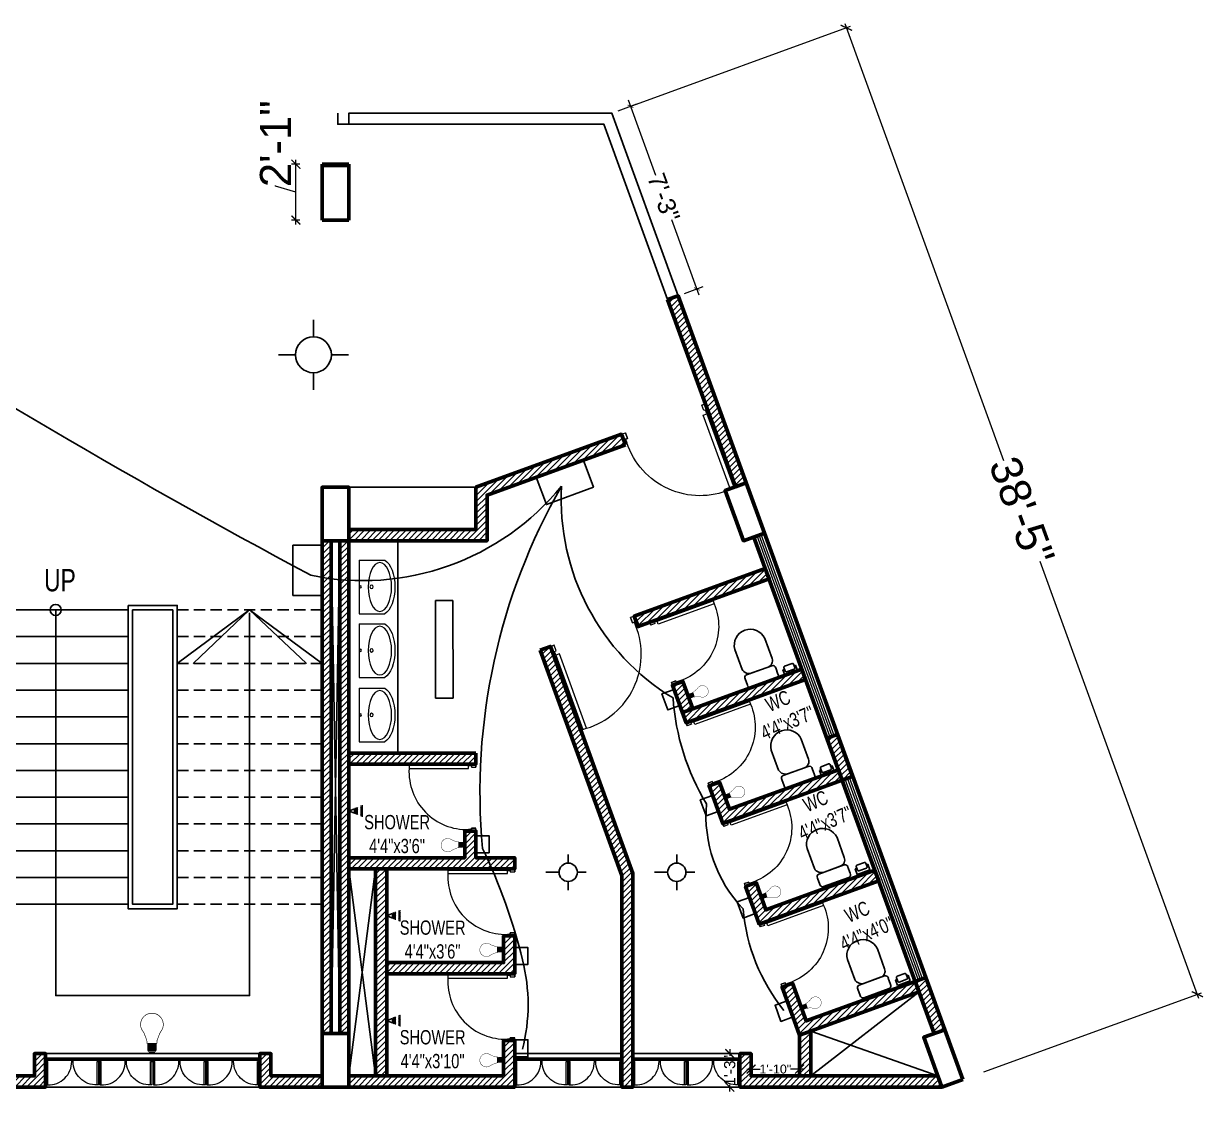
# Model space of a CAD drawing. Header units: inches. Extents: x -20263 to 10253, y -4567 to 3195.
# Drawn here: x 2594 to 3123, y -1518 to -1027 of the extents above; entities that cross this region are included whole.
import ezdxf

# ---------------------------------------------------------------- set-up
doc = ezdxf.new("R2010")
doc.units = ezdxf.units.IN
doc.header["$MEASUREMENT"] = 0
doc.linetypes.add('DASHED2', pattern=[0.375, 0.25, -0.125])
for name, color, linetype, lineweight in [('A-TEXT', 7, 'Continuous', 5), ('ar-DOOR-WOOD', 44, 'Continuous', 0), ('column', 1, 'Continuous', 50), ('Dimension', 18, 'Continuous', 9), ('illustr-TOILET FIXTURE', 171, 'Continuous', 0), ('Main Wall', 250, 'Continuous', 13), ('window', 160, 'Continuous', 9)]:
    doc.layers.add(name, color=color, linetype=linetype, lineweight=lineweight)
for name, color, linetype in [('BOX', 7, 'Continuous'), ('conduit', 160, 'Continuous'), ('Electrical Installation', 50, 'Continuous'), ('plug ins', 7, 'Continuous')]:
    doc.layers.add(name, color=color, linetype=linetype)
doc.layers.add('hatch brick', color=32, linetype='Continuous', lineweight=0, transparency=0.4)
doc.styles.add('SIMPLE', font='romantic.ttf')
doc.styles.get("Standard").update_dxf_attribs({"font": 'arial.ttf'})
doc.dimstyles.new('Architectural', dxfattribs={"dimtxt": 14, "dimasz": 4, "dimexe": 2, "dimexo": 10, "dimgap": 0.09, "dimtad": 0, "dimdec": 0, "dimzin": 0, "dimdsep": 46, "dimlunit": 4, "dimtxsty": 'Standard', "dimblk": 'ARCHTICK', "dimcen": 0.09, "dimdle": 2, "dimclrd": 256, "dimclre": 256, "dimclrt": 256, "dimadec": 0, "dimazin": 0, "dimtfac": 1, "dimtdec": 0, "dimtofl": 0, "dimtmove": 1, "dimatfit": 2, "dimfxl": 12, "dimtolj": 1, "dimtzin": 0, "dimlwd": -1, "dimlwe": -1, "dimarcsym": 0})
doc.dimstyles.new('Architectural small', dxfattribs={"dimtxt": 8, "dimasz": 2, "dimexe": 3, "dimexo": 3, "dimgap": 0.09, "dimtad": 0, "dimdec": 0, "dimzin": 0, "dimdsep": 46, "dimlunit": 4, "dimtxsty": 'Standard', "dimblk": 'ARCHTICK', "dimcen": 0.09, "dimdle": 3, "dimclrd": 6, "dimclre": 6, "dimclrt": 5, "dimadec": 0, "dimazin": 0, "dimtfac": 1, "dimtdec": 0, "dimtofl": 0, "dimtmove": 1, "dimatfit": 2, "dimfxl": 12, "dimtolj": 1, "dimtzin": 0, "dimlwd": 18, "dimlwe": 18, "dimarcsym": 0})

# ---------------------------------------------------------------- blocks, each defined once
blk = doc.blocks.new('_ArchTick')
at = {"color": 0, "linetype": 'ByBlock', "const_width": 0.15}
blk.add_lwpolyline([(-0.5, -0.5), (0.5, 0.5)], dxfattribs=at)
blk = doc.blocks.new('*D208')
at = {"layer": 'Defpoints', "color": 0, "transparency": 16777216}
for p in [(2857.49, -1067.55), (3120.15, -1462.72), (3014.92, -1500.95)]:
    blk.add_point(p, dxfattribs=at)
at = {"layer": 'Dimension', "transparency": 16777216}
for p, q in [((2866.89, -1064.14), (2964.6, -1028.65)), ((2962.04, -1027.45), (3033.2, -1223.34)), ((3120.83, -1464.6), (3049.68, -1268.71)), ((3024.32, -1497.53), (3122.03, -1462.04))]:
    blk.add_line(p, q, dxfattribs=at)
at = {"layer": 'Dimension', "transparency": 16777216, "xscale": 4, "yscale": 4, "zscale": 4}
for p, rotation in [((2962.72, -1029.33), 109.9628844869782), ((3120.15, -1462.72), 289.9628844869782)]:
    blk.add_blockref('_ArchTick', p, dxfattribs=dict(at, rotation=rotation))
at = {"layer": 'Dimension', "transparency": 16777216, "insert": (3041.44, -1246.03), "char_height": 14, "attachment_point": 5, "rotation": 289.9629}
blk.add_mtext('\\A1;38\'-5"', dxfattribs=at)
blk = doc.blocks.new('*D210')
at = {"layer": 'Defpoints', "color": 0, "transparency": 16777216}
for p in [(2857.49, -1067.55), (2895.65, -1146.44), (2887.25, -1149.49)]:
    blk.add_point(p, dxfattribs=at)
at = {"layer": 'Dimension', "color": 6, "lineweight": 18, "transparency": 16777216}
for p, q in [((2860.31, -1066.53), (2868.71, -1063.48)), ((2864.87, -1061.68), (2877.12, -1095.42)), ((2896.68, -1149.26), (2884.42, -1115.52)), ((2890.07, -1148.47), (2898.47, -1145.42))]:
    blk.add_line(p, q, dxfattribs=at)
at = {"layer": 'Dimension', "color": 6, "lineweight": 18, "transparency": 16777216, "xscale": 2, "yscale": 2, "zscale": 2}
for p, rotation in [((2865.89, -1064.5), 109.9610434408243), ((2895.65, -1146.44), 289.9610434408243)]:
    blk.add_blockref('_ArchTick', p, dxfattribs=dict(at, rotation=rotation))
at = {"layer": 'Dimension', "color": 5, "transparency": 16777216, "insert": (2880.77, -1105.47), "char_height": 8, "attachment_point": 5, "rotation": 289.961}
blk.add_mtext('\\A1;7\'-3"', dxfattribs=at)
blk = doc.blocks.new('DOOR_45')
at = {"layer": 'ar-DOOR-WOOD'}
for p, q in [((-11008.75, 15426.44), (-11008.75, 15424.44)), ((-10968.75, 15426.44), (-11008.75, 15426.44)), ((-11008.75, 15424.44), (-10968.75, 15424.44)), ((-10968.75, 15427.44), (-10963.75, 15427.44)), ((-10968.75, 15427.44), (-10968.75, 15426.44)), ((-10968.75, 15424.44), (-10968.75, 15426.44)), ((-10968.75, 15426.44), (-10966.75, 15426.44)), ((-10966.75, 15426.44), (-10966.75, 15425.44)), ((-10966.75, 15425.44), (-10963.75, 15425.44)), ((-10963.75, 15427.44), (-10963.75, 15425.44)), ((-10968.75, 15382.44), (-10968.75, 15383.44)), ((-10968.75, 15383.44), (-10966.75, 15383.44)), ((-10968.75, 15382.44), (-10963.75, 15382.44)), ((-10966.75, 15384.44), (-10963.75, 15384.44)), ((-10966.75, 15383.44), (-10966.75, 15384.44)), ((-10963.75, 15382.44), (-10963.75, 15384.44))]:
    blk.add_line(p, q, dxfattribs=at)
for points in [[(-10968.75, 15426.44), (-11008.75, 15426.44), (-11008.75, 15424.44), (-10968.75, 15424.44)], [(-10963.75, 15427.44), (-10968.75, 15427.44), (-10968.75, 15426.44), (-10966.75, 15426.44), (-10966.75, 15425.44), (-10963.75, 15425.44)], [(-10968.75, 15383.44), (-10968.75, 15382.44), (-10963.75, 15382.44), (-10963.75, 15384.44), (-10966.75, 15384.44), (-10966.75, 15383.44)]]:
    blk.add_lwpolyline(points, close=True, dxfattribs=at)
blk.add_arc((-10969.89, 15422.35), 38.92, 176.90834, 271.67702, dxfattribs=at)
blk = doc.blocks.new('T-FIX-027')
at = {"layer": 'illustr-TOILET FIXTURE'}
for p, q in [((-11843.84, 14568.89), (-11843.84, 14557.43)), ((-11843.84, 14568.89), (-11843.84, 14557.43)), ((-11843.84, 14568.89), (-11819.84, 14568.89)), ((-11843.84, 14568.89), (-11819.84, 14568.89)), ((-11819.84, 14568.89), (-11819.84, 14557.43)), ((-11819.84, 14568.89), (-11819.84, 14557.43))]:
    blk.add_line(p, q, dxfattribs=at)
for centre, radius in [((-11831.91, 14568.32), 0.508), ((-11831.91, 14568.32), 0.508), ((-11831.91, 14563.34), 0.762), ((-11831.91, 14563.34), 0.762)]:
    blk.add_circle(centre, radius, dxfattribs=at)
blk.add_ellipse((-11831.84, 14559.64), major_axis=(-10.93, 0), ratio=0.480383, dxfattribs=at)
blk.add_ellipse((-11831.84, 14559.64), major_axis=(-10.93, 0), ratio=0.480383, dxfattribs=at)
blk.add_ellipse((-11831.84, 14558.89), major_axis=(-12.37, 0), ratio=0.48498, start_param=6.528919, end_param=9.179045, dxfattribs=at)
blk.add_ellipse((-11831.84, 14558.89), major_axis=(-12.37, 0), ratio=0.48498, start_param=6.528919, end_param=9.179045, dxfattribs=at)
blk = doc.blocks.new('stair final')
for points in [[(82, 124), (82, -90), (-70, -90), (-70, 124)], [(-37.5, 124), (-37.5, -49), (49.5, -49), (49.5, 122.75)], [(17, 100), (49.5, 124), (82, 100)], [(24.2, 100), (49.5, 124)], [(49.5, 124), (75, 100)], [(82, -8), (82, -90)]]:
    blk.add_lwpolyline(points)
blk.add_lwpolyline([(-5, 126), (17, 126), (17, -10), (-5, -10)], close=True)
blk.add_circle((-37.5, 124), 2.49)
at = {"layer": 'BOX', "ltscale": 2000}
for p, q in [((-5, 124), (-70, 124)), ((-5, 112), (-70, 112)), ((-5, 100), (-70, 100)), ((-5, 88), (-70, 88)), ((-5, 76), (-70, 76)), ((-5, 64), (-70, 64)), ((-5, 52), (-70, 52)), ((-5, 40), (-70, 40)), ((-5, 28), (-70, 28)), ((-5, 16), (-70, 16)), ((-5, 4), (-70, 4)), ((-5, -8), (-70, -8)), ((0, -8), (-3, -8)), ((15, -8), (12, -8))]:
    blk.add_line(p, q, dxfattribs=at)
at = {"layer": 'BOX', "linetype": 'DASHED2', "ltscale": 20}
for p, q in [((82, 124), (17, 124)), ((82, 112), (17, 112)), ((82, 100), (17, 100)), ((82, 88), (17, 88)), ((82, 76), (17, 76)), ((82, 64), (17, 64)), ((82, 52), (17, 52)), ((82, 40), (17, 40)), ((82, 28), (17, 28)), ((82, 16), (17, 16)), ((82, 4), (17, 4)), ((82, -8), (17, -8))]:
    blk.add_line(p, q, dxfattribs=at)
at = {"layer": 'BOX', "ltscale": 2000}
for points in [[(17, 124), (17, -10), (-5, -10), (-5, 124)], [(-3, 124), (15, 124)]]:
    blk.add_lwpolyline(points, dxfattribs=at)
blk.add_lwpolyline([(15, 124), (15, -8), (-3, -8), (-3, 124)], close=True, dxfattribs=at)
blk = doc.blocks.new('wc')
at = {"linetype": 'Continuous'}
for p, q in [((17796.16, 10413.89), (17808.33, 10413.89)), ((17795.02, 10409.39), (17795.02, 10412.39)), ((17809.55, 10412.39), (17809.55, 10409.39)), ((17795.14, 10404.89), (17795.14, 10395.33)), ((17808.24, 10407.89), (17796.16, 10407.89)), ((17806.43, 10407.89), (17798.79, 10407.89)), ((17809.43, 10395.33), (17809.43, 10404.89)), ((17802.29, 10388.83), (17802.29, 10388.83))]:
    blk.add_line(p, q, dxfattribs=at)
for centre, radius, start, end in [((17796.22, 10412.67), 1.22, 92.839, 193.0763), ((17808.28, 10412.6), 1.29, 350.3937, 88.0376), ((17796.22, 10409.11), 1.22, 166.9235, 267.161), ((17808.21, 10409.24), 1.35, 271.2066, 6.2687), ((17798.7, 10404.28), 3.61, 88.6213, 170.3077), ((17806.43, 10404.89), 3, 0, 90), ((17802.2, 10395.91), 7.08, 184.6705, 270.7333), ((17802.38, 10395.91), 7.08, 269.2667, 355.3295)]:
    blk.add_arc(centre, radius, start, end, dxfattribs=at)
blk = doc.blocks.new('nap')
at = {"linetype": 'Continuous'}
for p, q in [((17810.88, 10410.98), (17810.88, 10413.6)), ((17810.88, 10413.6), (17817, 10413.6)), ((17817, 10413.6), (17817, 10410.98)), ((17811.65, 10410.98), (17810.88, 10410.98)), ((17811.65, 10410.19), (17811.65, 10411.93)), ((17812.15, 10412.43), (17815.76, 10412.43)), ((17815.76, 10409.69), (17812.15, 10409.69)), ((17816.26, 10411.93), (17816.26, 10410.19)), ((17817, 10410.98), (17816.26, 10410.98))]:
    blk.add_line(p, q, dxfattribs=at)
for centre, start, end in [((17812.15, 10411.93), 90, 180), ((17812.15, 10410.19), 180, 270), ((17815.76, 10411.93), 0, 90), ((17815.76, 10410.19), 270, 0)]:
    blk.add_arc(centre, 0.5, start, end, dxfattribs=at)
blk = doc.blocks.new('toilet stair block final')
h = blk.add_hatch()
h.set_pattern_fill('ANSI31', color=256, scale=15)
h.set_pattern_definition([(45, (1.7069, -4.6996), (-1.325825, 1.325825), [])])
h.paths.add_polyline_path([(145.14, -46.57), (150.14, -44.75), (150.14, -64.82), (145.14, -64.82)])
at = {"layer": 'hatch brick'}
h = blk.add_hatch(dxfattribs=at)
h.set_pattern_fill('ANSI31', color=256, scale=15)
h.paths.add_polyline_path([(85.96, 283.35), (116.45, 199.41), (121.15, 201.12), (90.63, 285.05)])
h = blk.add_hatch(dxfattribs=at)
h.set_pattern_fill('ANSI31', color=256, scale=15)
edge = h.paths.add_edge_path()
edge.add_line((67.04, 218.27), (65.33, 222.97))
edge.add_line((65.33, 222.97), (0, 199.18))
edge.add_line((0, 199.18), (0, 180.18))
edge.add_line((0, 180.18), (-57, 180.18))
edge.add_line((-57, 180.18), (-57, 175.18))
edge.add_line((-57, 175.18), (5, 175.18))
edge.add_line((5, 175.18), (5, 195.68))
edge.add_line((5, 195.68), (67.04, 218.27))
h = blk.add_hatch(dxfattribs=at)
h.set_pattern_fill('ANSI31', color=256, scale=15)
h.paths.add_polyline_path([(-233, 175.18), (-233, -45.82), (-229, -45.82), (-229, 175.18)])
h = blk.add_hatch(dxfattribs=at)
h.set_pattern_fill('ANSI31', color=256, scale=15)
h.set_pattern_definition([(45, (7, 0), (-1.325825, 1.325825), [])])
h.paths.add_polyline_path([(-225, 175.18), (-225, -45.82), (-221, -45.82), (-221, 175.18)])
h = blk.add_hatch(dxfattribs=at)
h.set_pattern_fill('ANSI31', color=256, scale=15)
h.set_pattern_definition([(45, (164, 0), (-1.325825, 1.325825), [])])
h.paths.add_polyline_path([(-69, 175.18), (-69, -45.82), (-65, -45.82), (-65, 175.18)])
h = blk.add_hatch(dxfattribs=at)
h.set_pattern_fill('ANSI31', color=256, scale=15)
h.paths.add_polyline_path([(-61, 175.18), (-61, -45.82), (-57, -45.82), (-57, 175.18)])
h = blk.add_hatch(dxfattribs=at)
h.set_pattern_fill('ANSI31', color=256, scale=15)
h.set_pattern_definition([(45, (-1.4041, 77.1201), (-1.325825, 1.325825), [])])
h.paths.add_polyline_path([(131.46, 158.06), (72.72, 136.72), (71.01, 141.42), (129.75, 162.76)])
h = blk.add_hatch(dxfattribs=at)
h.set_pattern_fill('ANSI31', color=256, scale=15)
edge = h.paths.add_edge_path()
edge.add_line((28.72, 126.06), (33.42, 127.77))
edge.add_line((33.42, 127.77), (70.4, 25.94))
edge.add_line((70.4, 25.94), (70.4, -69.82))
edge.add_line((70.4, -69.82), (65.4, -69.82))
edge.add_line((65.4, -69.82), (65.4, 25.06))
edge.add_line((65.4, 25.06), (28.72, 126.06))
h = blk.add_hatch(dxfattribs=at)
h.set_pattern_fill('ANSI31', color=256, scale=15)
h.set_pattern_definition([(45, (-1.0627, 76.1802), (-1.325825, 1.325825), [])])
edge = h.paths.add_edge_path()
edge.add_line((94.28, 93.48), (88.13, 110.4))
edge.add_line((88.13, 110.4), (92.83, 112.11))
edge.add_line((92.83, 112.11), (97.27, 99.88))
edge.add_line((97.27, 99.88), (146.14, 117.64))
edge.add_line((146.14, 117.64), (147.85, 112.94))
edge.add_line((147.85, 112.94), (94.28, 93.48))
h = blk.add_hatch(dxfattribs=at)
h.set_pattern_fill('ANSI31', color=256, scale=15)
h.set_pattern_definition([(45, (-56625.152, -18759.7349), (-1.325825215, 1.325825215), [])])
edge = h.paths.add_edge_path()
edge.add_line((157.41, 86.62), (162.11, 88.33))
edge.add_line((162.11, 88.33), (168.94, 69.53))
edge.add_line((168.94, 69.53), (164.23, 67.82))
edge.add_line((164.23, 67.82), (157.4, 86.62))
h = blk.add_hatch(dxfattribs=at)
h.set_pattern_fill('ANSI31', color=256, scale=15)
h.paths.add_polyline_path([(0, 80), (0, 75), (-57, 75), (-57, 80)])
h = blk.add_hatch(dxfattribs=at)
h.set_pattern_fill('ANSI31', color=256, scale=15)
h.set_pattern_definition([(45, (15.3236, 31.0638), (-1.325825, 1.325825), [])])
edge = h.paths.add_edge_path()
edge.add_line((110.66, 48.37), (104.52, 65.29))
edge.add_line((104.52, 65.29), (109.22, 66.99))
edge.add_line((109.22, 66.99), (113.66, 54.77))
edge.add_line((113.66, 54.77), (162.52, 72.52))
edge.add_line((162.52, 72.52), (164.23, 67.82))
edge.add_line((164.23, 67.82), (110.66, 48.37))
h = blk.add_hatch(dxfattribs=at)
h.set_pattern_fill('ANSI31', color=256, scale=15)
h.paths.add_polyline_path([(0, 28), (-57, 28), (-57, 33), (-5, 33), (-5, 45), (0, 45), (0, 33), (17.4, 33), (17.4, 28)])
h = blk.add_hatch(dxfattribs=at)
h.set_pattern_fill('ANSI31', color=256, scale=15)
h.paths.add_polyline_path([(-45, -64.82), (-40, -64.82), (-40, 28), (-45, 28)])
h = blk.add_hatch(dxfattribs=at)
h.set_pattern_fill('ANSI31', color=256, scale=15)
h.set_pattern_definition([(45, (15.3236, 31.0638), (-1.325825, 1.325825), [])])
h.paths.add_polyline_path([(125.34, 7.95), (120.9, 20.17), (125.6, 21.88), (130.04, 9.66), (178.91, 27.41), (180.62, 22.71), (127.05, 3.25)])
h = blk.add_hatch(dxfattribs=at)
h.set_pattern_fill('ANSI31', color=256, scale=15)
h.set_pattern_definition([(45, (17.4023, 0), (-1.325825, 1.325825), [])])
h.paths.add_polyline_path([(-40, -14), (12.4, -14), (12.4, -2), (17.4, -2), (17.4, -19), (-40, -19)])
h = blk.add_hatch(dxfattribs=at)
h.set_pattern_fill('ANSI31', color=256, scale=15)
h.paths.add_polyline_path([(201.71, -20.7), (197.01, -22.41), (205.51, -45.81), (210.21, -44.1)])
h = blk.add_hatch(dxfattribs=at)
h.set_pattern_fill('ANSI31', color=256, scale=15)
h.set_pattern_definition([(45, (33.4168, -18.7522), (-1.325825, 1.325825), [])])
h.paths.add_polyline_path([(143.44, -41.87), (137.29, -24.95), (141.99, -23.24), (148.14, -40.16), (197.01, -22.41), (198.72, -27.11), (145.14, -46.57)])
h = blk.add_hatch(dxfattribs=at)
h.set_pattern_fill('ANSI31', color=256, scale=15)
h.paths.add_polyline_path([(12.4, -64.82), (0, -64.82), (-57, -64.82), (-57, -69.82), (17.4, -69.82), (17.4, -49), (12.4, -49)])
h = blk.add_hatch(dxfattribs=at)
h.set_pattern_fill('ANSI31', color=256, scale=15)
h.paths.add_polyline_path([(-193, -64.82), (-193, -54.82), (-198, -54.82), (-198, -64.82), (-221, -64.82), (-221, -69.82), (-193, -69.82)])
h = blk.add_hatch(dxfattribs=at)
h.set_pattern_fill('ANSI31', color=256, scale=15)
h.paths.add_polyline_path([(-97, -64.82), (-97, -69.82), (-69, -69.82), (-69, -64.82), (-92, -64.82), (-92, -54.82), (-97, -54.82)])
h = blk.add_hatch(dxfattribs=at)
h.set_pattern_fill('ANSI31', color=256, scale=15)
h.paths.add_polyline_path([(118.4, -54.82), (123.4, -54.82), (123.4, -64.82), (207.11, -64.82), (208.92, -69.82), (118.4, -69.82)])
for points in [[(-62, 367), (-62, 362), (57.4, 362), (85.96, 283.35)], [(90.63, 285.05), (60.9, 367), (-57, 367)], [(-229, 175.18), (-225, -45.82)], [(-229, -45.82), (-225, 175.18)], [(-65, -45.82), (-61, 175.18)], [(-65, 175.18), (-61, -45.82)], [(-57, 28), (-45, -64.82)], [(-57, -64.82), (-45, 28)], [(150.14, -64.82), (198.72, -27.11)], [(150.14, -44.75), (207.11, -64.82)]]:
    blk.add_lwpolyline(points)
at = {"color": 0, "lineweight": 50}
for points in [[(85.96, 283.35), (116.45, 199.41), (121.15, 201.12), (90.63, 285.05), (85.96, 283.35)], [(67.04, 218.27), (65.33, 222.97), (0, 199.18), (0, 180.18), (-57, 180.18), (-57, 175.18), (5, 175.18), (5, 195.68), (67.04, 218.27)], [(124.63, 176.85), (197.01, -22.41), (201.71, -20.7), (129.33, 178.56)], [(28.72, 126.06), (33.42, 127.77), (70.4, 25.94), (70.4, -69.82), (65.4, -69.82), (65.4, 25.06), (28.72, 126.06)], [(94.28, 93.48), (88.13, 110.4), (92.83, 112.11), (97.27, 99.88), (146.14, 117.64), (147.85, 112.94), (94.28, 93.48), (94.28, 93.48)], [(157.41, 86.62), (162.11, 88.33), (168.94, 69.53), (164.23, 67.82), (157.4, 86.62)], [(0, 80), (0, 75), (-57, 75), (-57, 80), (0, 80)], [(110.66, 48.37), (104.52, 65.29), (109.22, 66.99), (113.66, 54.77), (162.52, 72.52), (164.23, 67.82), (110.66, 48.37), (110.66, 48.37)], [(0, 28), (-57, 28), (-57, 33), (-5, 33), (-5, 45), (0, 45), (0, 33), (17.4, 33), (17.4, 28), (0, 28)], [(125.34, 7.95), (120.9, 20.17), (125.6, 21.88), (130.04, 9.66), (178.91, 27.41), (180.62, 22.71), (127.05, 3.25), (125.34, 7.95)], [(143.44, -41.87), (137.29, -24.95), (141.99, -23.24), (148.14, -40.16), (197.01, -22.41), (198.72, -27.11), (145.14, -46.57), (143.44, -41.87)], [(12.4, -64.82), (0, -64.82), (0, -64.82), (-57, -64.82), (-57, -69.82), (17.4, -69.82), (17.4, -69.82), (17.4, -49), (12.4, -49), (12.4, -64.82)]]:
    blk.add_lwpolyline(points, dxfattribs=at)
at = {"color": 1, "lineweight": 50}
for points in [[(129.33, 178.56), (121.14, 201.12), (111.74, 197.7), (119.93, 175.15)], [(218.32, -66.4), (210.21, -44.07), (200.81, -47.49), (208.92, -69.82)]]:
    blk.add_lwpolyline(points, close=True, dxfattribs=at)
blk.add_lwpolyline([(-57, 175.18), (-69, 175.18), (-69, 199.18), (-57, 199.18), (-57, 175.18)], dxfattribs=at)
at = {"color": 0, "lineweight": 50}
for points in [[(-61, 175.18), (-61, -45.82), (-57, -45.82), (-57, 175.18)], [(131.46, 158.06), (72.72, 136.72), (71.01, 141.42), (129.75, 162.76)], [(147.85, 112.94), (94.28, 93.48), (92.57, 98.18), (146.14, 117.64)], [(-45, -64.82), (-40, -64.82), (-40, 28), (-45, 28)], [(-40, -14), (12.4, -14), (12.4, -2), (17.4, -2), (17.4, -19), (-40, -19)], [(201.71, -20.7), (197.01, -22.41), (205.51, -45.81), (210.21, -44.1)], [(145.14, -46.57), (150.14, -44.75), (150.14, -64.82), (145.14, -64.82)], [(-193, -64.82), (-193, -54.82), (-198, -54.82), (-198, -64.82), (-221, -64.82), (-221, -69.82), (-193, -69.82)], [(-97, -64.82), (-97, -69.82), (-69, -69.82), (-69, -64.82), (-92, -64.82), (-92, -54.82), (-97, -54.82)], [(118.4, -54.82), (118.4, -54.82), (123.4, -54.82), (123.4, -64.82), (207.11, -64.82), (208.92, -69.82), (118.4, -69.82)]]:
    blk.add_lwpolyline(points, close=True, dxfattribs=at)
blk.add_lwpolyline([(-193, -69.82), (-97, -69.82), (-97, -54.82), (-193, -54.82)], close=True)
at = {"layer": 'BOX', "ltscale": 2000}
for p, q in [((0, 199.18), (-57, 199.18)), ((-57, 175.18), (-57, 80.18)), ((-35, 175.18), (-35, 80.18))]:
    blk.add_line(p, q, dxfattribs=at)
for points in [[(65.4, -69.82), (17.4, -69.82), (17.4, -54.82), (65.4, -54.82)], [(118.4, -69.82), (70.4, -69.82), (70.4, -54.82), (118.4, -54.82)]]:
    blk.add_lwpolyline(points, close=True, dxfattribs=at)
at = {"layer": 'Main Wall', "color": 1, "lineweight": 50}
for points in [[(-233, 175.18), (-221, 175.18), (-221, 199.18), (-233, 199.18), (-233, 175.18)], [(-233, -69.82), (-221, -69.82), (-221, -45.82), (-233, -45.82), (-233, -69.82)], [(-69, -69.82), (-57, -69.82), (-57, -45.82), (-69, -45.82), (-69, -69.82)]]:
    blk.add_lwpolyline(points, dxfattribs=at)
at = {"layer": 'Main Wall', "color": 0, "lineweight": 50}
for points in [[(-233, 175.18), (-233, -45.82), (-229, -45.82), (-229, 175.18)], [(-225, 175.18), (-225, -45.82), (-221, -45.82), (-221, 175.18)], [(-69, 175.18), (-69, -45.82), (-65, -45.82), (-65, 175.18)]]:
    blk.add_lwpolyline(points, close=True, dxfattribs=at)
at = {"layer": 'window', "ltscale": 2000}
for points in [[(158.82, 87.14), (126.05, 177.37)], [(159.76, 87.48), (126.98, 177.71)], [(160.7, 87.82), (127.92, 178.05)], [(200.3, -21.21), (167.53, 69.02)], [(198.42, -21.9), (165.65, 68.34)], [(199.36, -21.55), (166.59, 68.68)]]:
    blk.add_lwpolyline(points, dxfattribs=at)
at = {"extrusion": (0, 0, -1)}
for p, xscale, yscale, zscale, rotation in [((16117.31, 4701.45), 0.8888892124533201, 0.8888892124533201, -0.8888892124533201, 69.99006771556789), ((3281.08, -12023.71), 0.6666666666666669, 0.6666666666666669, -0.6666666666666669, 340.0389565718659), ((3264.7, -12068.82), 0.6666666666666669, 0.6666666666666669, -0.6666666666666669, 340.0389565718659), ((3248.31, -12113.94), 0.6666666666666669, 0.6666666666666669, -0.6666666666666669, 340.0389565718659), ((3231.93, -12159.05), 0.6666666666666669, 0.6666666666666669, -0.6666666666666669, 340.0389565718659)]:
    blk.add_blockref('DOOR_45', p, dxfattribs=dict(at, xscale=xscale, yscale=yscale, zscale=zscale, rotation=rotation))
blk.add_blockref('stair final', (-151, 20.18))
at = {"extrusion": (0, 0, -1), "zscale": -1, "rotation": 160.0389565718658}
for name, p in [('wc', (20158.79, 3822.37)), ('nap', (20157.38, 3822.57)), ('wc', (20142.41, 3777.25)), ('nap', (20141, 3777.46)), ('wc', (20126.36, 3733.08)), ('nap', (20124.95, 3733.28)), ('wc', (20108.27, 3683.26)), ('nap', (20106.86, 3683.46))]:
    blk.add_blockref(name, p, dxfattribs=at)
at = {"xscale": 0.666666606798147, "yscale": 0.666666606798147, "zscale": 0.666666606798147}
for p in [(7309.17, -10209.96), (7326.57, -10256.96), (7326.57, -10303.96)]:
    blk.add_blockref('DOOR_45', p, dxfattribs=at)
at = {"layer": 'illustr-TOILET FIXTURE', "extrusion": (0, 0, -1), "zscale": -1, "rotation": 270}
for p in [(-14516.54, -11677.4), (-14516.54, -11705.92), (-14516.54, -11734.81)]:
    blk.add_blockref('T-FIX-027', p, dxfattribs=at)
at = {"layer": 'Main Wall', "xscale": 0.888888888888914, "yscale": 0.888888888888914, "zscale": 0.888888888888914, "rotation": 109.9621850072985}
blk.add_blockref('DOOR_45', (9595.65, 13969.5), dxfattribs=at)
blk = doc.blocks.new('DOOR_40')
at = {"layer": 'ar-DOOR-WOOD'}
for p, q in [((-11029.1, 15421.4), (-11064.1, 15421.4)), ((-11064.1, 15421.4), (-11064.1, 15419.4)), ((-11064.1, 15419.4), (-11029.1, 15419.4)), ((-11029.1, 15422.4), (-11024.1, 15422.4)), ((-11029.1, 15422.4), (-11029.1, 15421.4)), ((-11029.1, 15419.4), (-11029.1, 15421.4)), ((-11029.1, 15421.4), (-11027.1, 15421.4)), ((-11027.1, 15421.4), (-11027.1, 15420.4)), ((-11027.1, 15420.4), (-11024.1, 15420.4)), ((-11024.1, 15422.4), (-11024.1, 15420.4)), ((-11029.1, 15383.4), (-11027.1, 15383.4)), ((-11029.1, 15382.4), (-11029.1, 15383.4)), ((-11029.1, 15382.4), (-11024.1, 15382.4)), ((-11027.1, 15383.4), (-11027.1, 15384.4)), ((-11027.1, 15384.4), (-11024.1, 15384.4)), ((-11024.1, 15382.4), (-11024.1, 15384.4))]:
    blk.add_line(p, q, dxfattribs=at)
blk.add_arc((-11029.4, 15418.2), 34.8, 178.03, 270.3561, dxfattribs=at)
blk = doc.blocks.new('ftt')
at = {"layer": 'plug ins', "linetype": 'Continuous'}
for p, q in [((76688.16, 107266.81), (76688.07, 107267.06)), ((76688.16, 107266.81), (76688.07, 107267.06)), ((76688.3, 107266.45), (76688.2, 107266.7)), ((76688.3, 107266.45), (76688.2, 107266.7)), ((76688.44, 107266.09), (76688.34, 107266.34)), ((76688.44, 107266.09), (76688.34, 107266.34)), ((76688.77, 107266.81), (76688.7, 107267.06)), ((76688.87, 107266.45), (76688.8, 107266.7)), ((76688.97, 107266.09), (76688.9, 107266.34)), ((76689.34, 107266.81), (76689.3, 107267.06)), ((76689.41, 107266.45), (76689.36, 107266.7)), ((76689.47, 107266.09), (76689.43, 107266.34)), ((76689.9, 107266.81), (76689.87, 107267.06)), ((76689.93, 107266.45), (76689.91, 107266.7)), ((76689.96, 107266.09), (76689.94, 107266.34)), ((76690.44, 107266.81), (76690.44, 107267.06)), ((76690.44, 107266.45), (76690.44, 107266.7)), ((76690.44, 107266.09), (76690.44, 107266.34)), ((76690.92, 107266.09), (76690.94, 107266.34)), ((76690.95, 107266.45), (76690.98, 107266.7)), ((76690.99, 107266.81), (76691.01, 107267.06)), ((76691.41, 107266.09), (76691.46, 107266.34)), ((76691.48, 107266.45), (76691.52, 107266.7)), ((76691.54, 107266.81), (76691.59, 107267.06)), ((76691.91, 107266.09), (76691.98, 107266.34)), ((76692.01, 107266.45), (76692.09, 107266.7)), ((76692.12, 107266.81), (76692.19, 107267.06)), ((76692.45, 107266.09), (76692.54, 107266.34)), ((76692.58, 107266.45), (76692.68, 107266.7)), ((76692.72, 107266.81), (76692.82, 107267.06)), ((76688.98, 107264.67), (76688.89, 107264.92)), ((76688.98, 107264.67), (76688.89, 107264.92)), ((76689.12, 107264.31), (76689.02, 107264.56)), ((76689.12, 107264.31), (76689.02, 107264.56)), ((76689.26, 107263.95), (76689.16, 107264.2)), ((76689.26, 107263.95), (76689.16, 107264.2)), ((76689.37, 107264.67), (76689.3, 107264.92)), ((76689.39, 107263.6), (76689.3, 107263.85)), ((76689.39, 107263.6), (76689.3, 107263.85)), ((76689.47, 107264.31), (76689.4, 107264.56)), ((76689.44, 107263.47), (76691.44, 107263.47)), ((76690.06, 107261.85), (76689.44, 107263.47)), ((76690.06, 107261.85), (76689.44, 107263.47)), ((76690.06, 107261.85), (76689.44, 107263.47)), ((76689.57, 107263.95), (76689.5, 107264.2)), ((76689.67, 107263.6), (76689.6, 107263.85)), ((76689.74, 107264.67), (76689.69, 107264.92)), ((76689.8, 107264.31), (76689.76, 107264.56)), ((76689.87, 107263.95), (76689.82, 107264.2)), ((76689.93, 107263.6), (76689.89, 107263.85)), ((76690.06, 107261.85), (76690.06, 107260.87)), ((76690.09, 107264.67), (76690.07, 107264.92)), ((76690.12, 107264.31), (76690.1, 107264.56)), ((76690.16, 107263.95), (76690.13, 107264.2)), ((76690.19, 107263.6), (76690.17, 107263.85)), ((76690.44, 107264.67), (76690.44, 107264.92)), ((76690.44, 107264.31), (76690.44, 107264.56)), ((76690.44, 107263.95), (76690.44, 107264.2)), ((76690.44, 107263.6), (76690.44, 107263.85)), ((76690.69, 107263.6), (76690.71, 107263.85)), ((76690.72, 107263.95), (76690.74, 107264.2)), ((76690.75, 107264.31), (76690.78, 107264.56)), ((76690.79, 107264.67), (76690.81, 107264.92)), ((76690.81, 107261.85), (76691.44, 107263.47)), ((76690.81, 107261.85), (76690.81, 107260.87)), ((76690.94, 107263.6), (76690.99, 107263.85)), ((76691.01, 107263.95), (76691.06, 107264.2)), ((76691.08, 107264.31), (76691.12, 107264.56)), ((76691.14, 107264.67), (76691.19, 107264.92)), ((76691.21, 107263.6), (76691.28, 107263.85)), ((76691.31, 107263.95), (76691.38, 107264.2)), ((76691.41, 107264.31), (76691.48, 107264.56)), ((76691.48, 107263.6), (76691.58, 107263.85)), ((76691.51, 107264.67), (76691.58, 107264.92)), ((76691.62, 107263.95), (76691.72, 107264.2)), ((76691.76, 107264.31), (76691.85, 107264.56)), ((76691.9, 107264.67), (76691.99, 107264.92))]:
    blk.add_line(p, q, dxfattribs=at)
blk = doc.blocks.new('drter')
at = {"layer": 'plug ins', "rotation": 90}
blk.add_blockref('ftt', (183966.31, 30586.27), dxfattribs=at)
blk = doc.blocks.new('*D204')
at = {"layer": 'Defpoints', "color": 0, "transparency": 16777216}
for p in [(2915, -1489.36), (2910.4, -1504.36), (2915, -1504.36)]:
    blk.add_point(p, dxfattribs=at)
at = {"layer": 'Dimension', "transparency": 16777216}
for p, q in [((2905, -1489.36), (2908.4, -1489.36)), ((2910.4, -1487.36), (2910.4, -1490.36)), ((2905, -1504.36), (2908.4, -1504.36)), ((2910.4, -1506.36), (2910.4, -1503.37))]:
    blk.add_line(p, q, dxfattribs=at)
at = {"layer": 'Dimension', "transparency": 16777216, "xscale": 4, "yscale": 4, "zscale": 4}
for p, rotation in [((2910.4, -1489.36), 90), ((2910.4, -1504.36), 270)]:
    blk.add_blockref('_ArchTick', p, dxfattribs=dict(at, rotation=rotation))
at = {"layer": 'Dimension', "transparency": 16777216, "insert": (2910.4, -1496.86), "char_height": 14, "attachment_point": 5, "rotation": 90}
blk.add_mtext('\\A1;{\\H0.35714x;1\'-3"}', dxfattribs=at)
blk = doc.blocks.new('*D205')
at = {"layer": 'Defpoints', "color": 0, "transparency": 16777216}
for p in [(2941.74, -1496.3), (2920, -1499.36), (2941.74, -1499.36)]:
    blk.add_point(p, dxfattribs=at)
at = {"layer": 'Dimension', "transparency": 16777216}
for p, q in [((2920, -1489.36), (2920, -1494.3)), ((2941.74, -1489.36), (2941.74, -1494.3)), ((2918, -1496.3), (2924.09, -1496.3)), ((2943.74, -1496.3), (2937.64, -1496.3))]:
    blk.add_line(p, q, dxfattribs=at)
at = {"layer": 'Dimension', "transparency": 16777216, "xscale": 4, "yscale": 4, "zscale": 4, "rotation": 180}
blk.add_blockref('_ArchTick', (2920, -1496.3), dxfattribs=at)
at = {"layer": 'Dimension', "transparency": 16777216, "xscale": 4, "yscale": 4, "zscale": 4}
blk.add_blockref('_ArchTick', (2941.74, -1496.3), dxfattribs=at)
at = {"layer": 'Dimension', "transparency": 16777216, "insert": (2930.87, -1496.3), "char_height": 14, "attachment_point": 5}
blk.add_mtext('\\A1;{\\H0.28571x;1\'-10"}', dxfattribs=at)
blk = doc.blocks.new('*D206')
at = {"layer": 'Defpoints', "color": 0, "transparency": 16777216}
for p in [(2715.85, -1090.55), (2727.59, -1090.55), (2727.59, -1115.55)]:
    blk.add_point(p, dxfattribs=at)
at = {"layer": 'Dimension', "transparency": 16777216}
for p, q in [((2715.85, -1117.55), (2715.85, -1088.55)), ((2717.59, -1090.55), (2713.85, -1090.55)), ((2706.69, -1100.3), (2706.69, -1100.12)), ((2715.85, -1103.05), (2706.69, -1100.3)), ((2717.59, -1115.55), (2713.85, -1115.55))]:
    blk.add_line(p, q, dxfattribs=at)
at = {"layer": 'Dimension', "transparency": 16777216, "xscale": 4, "yscale": 4, "zscale": 4}
for p, rotation in [((2715.85, -1090.55), 90), ((2715.85, -1115.55), 270)]:
    blk.add_blockref('_ArchTick', p, dxfattribs=dict(at, rotation=rotation))
at = {"layer": 'Dimension', "transparency": 16777216, "insert": (2706.69, -1081.31), "char_height": 14, "attachment_point": 5, "rotation": 90}
blk.add_mtext('\\A1;2\'-1"', dxfattribs=at)
blk = doc.blocks.new('LED')
for p, q in [((-12.1, -25.6), (11.9, -25.6)), ((-11.6, -7.7), (11.7, -7.7)), ((-11.6, -11), (11.7, -9.6)), ((-11.6, -13.3), (11.7, -11.8)), ((-11.5, -15.5), (11.8, -14.1)), ((-11.3, -17.8), (11.9, -16.3)), ((-11.2, -20), (12.1, -18.6)), ((-11.2, -22.2), (12.1, -20.8)), ((-11.2, -24.5), (12.1, -23.1))]:
    blk.add_line(p, q)
at = {"lineweight": 9}
blk.add_line((7.8, -3.1), (-7.8, -3.1), dxfattribs=at)
for points, const_width in [([(5.3, 0), (5.4, 0), (5.7, 0), (6.1, -0.1), (6.6, -0.3), (7, -0.6), (7.2, -0.9), (7.4, -1.2), (7.5, -1.5), (7.7, -2), (7.7, -2.5), (7.8, -3.1), (7.7, -2.5), (7.7, -2), (7.5, -1.5), (7.4, -1.2), (7.2, -0.9), (7, -0.6), (6.6, -0.3), (6.1, -0.1), (5.7, 0), (5.4, 0), (5.3, 0), (-5.3, 0), (-5.4, 0), (-5.5, 0), (-5.8, 0), (-6.1, -0.1), (-6.4, -0.2), (-6.7, -0.5), (-7, -0.7), (-7.3, -1.1), (-7.6, -1.7), (-7.7, -2.3), (-7.8, -3.1), (-7.8, -3.1), (-7.9, -3.2), (-8.1, -3.2), (-8.3, -3.3), (-8.9, -3.6), (-9.6, -4.1), (-10.3, -4.7), (-11, -5.4), (-11.2, -5.9), (-11.4, -6.4), (-11.6, -7), (-11.6, -7.7), (-12.2, -7.7), (-12.1, -26)], 2), ([(-5.3, 0), (-5.4, 0), (-5.5, 0), (-5.8, 0), (-6.1, -0.1), (-6.4, -0.2), (-6.7, -0.5), (-7, -0.7), (-7.3, -1.1), (-7.6, -1.7), (-7.7, -2.3), (-7.8, -3.1)], 1), ([(-0.1, -111.1), (-0.2, -111.1), (-1, -111.1), (-1.8, -111.1), (-2.6, -111.1), (-3.4, -111), (-4.2, -110.9), (-5, -110.8), (-5.8, -110.6), (-6.6, -110.5), (-7.4, -110.3), (-8.1, -110.1), (-8.9, -109.9), (-9.6, -109.7), (-10.4, -109.5), (-11.1, -109.2), (-11.8, -108.9), (-12.5, -108.7), (-13.2, -108.3), (-13.9, -108), (-14.6, -107.7), (-15.3, -107.3), (-16, -106.9), (-16.6, -106.6), (-17.3, -106.2), (-17.9, -105.7), (-18.5, -105.3), (-19.2, -104.8), (-19.8, -104.4), (-20.4, -103.9), (-20.9, -103.4), (-21.5, -102.9), (-22.1, -102.4), (-22.6, -101.9), (-23.1, -101.3), (-23.7, -100.8), (-24.2, -100.2), (-24.6, -99.6), (-25.1, -99), (-25.6, -98.4), (-26, -97.8), (-26.5, -97.2), (-26.9, -96.5), (-27.3, -95.9), (-27.7, -95.2), (-28.1, -94.6), (-28.4, -93.9), (-28.8, -93.2), (-29.1, -92.5), (-29.4, -91.8), (-29.7, -91.1), (-30, -90.4), (-30.2, -89.6), (-30.5, -88.9), (-30.7, -88.1), (-30.9, -87.4), (-31.1, -86.6), (-31.2, -85.9), (-31.4, -85.1), (-31.5, -84.3), (-31.6, -83.5), (-31.7, -82.7), (-31.8, -81.9), (-31.8, -81.1), (-31.9, -80.3), (-31.9, -79.5), (-31.9, -78.2), (-31.8, -77), (-31.7, -75.8), (-31.5, -74.6), (-31.3, -73.4), (-31.1, -72.2), (-30.8, -71.1), (-30.4, -69.9), (-30, -68.8), (-29.6, -67.7), (-29.2, -66.6), (-22.1, -55), (-14.6, -35.3), (-14.1, -29.7), (-14.1, -27.1), (-12.1, -25.6)], 1.8), ([(-0.1, -111.1), (0, -111.1), (0.8, -111.1), (1.6, -111.1), (2.5, -111.1), (3.3, -111), (4, -110.9), (4.8, -110.8), (5.6, -110.6), (6.4, -110.5), (7.2, -110.3), (7.9, -110.1), (8.7, -109.9), (9.4, -109.7), (10.2, -109.5), (10.9, -109.2), (11.6, -108.9), (12.3, -108.7), (13, -108.3), (13.7, -108), (14.4, -107.7), (15.1, -107.3), (15.8, -106.9), (16.4, -106.6), (17.1, -106.2), (17.7, -105.7), (18.3, -105.3), (19, -104.8), (19.6, -104.4), (20.2, -103.9), (20.7, -103.4), (21.3, -102.9), (21.9, -102.4), (22.4, -101.9), (22.9, -101.3), (23.5, -100.8), (24, -100.2), (24.5, -99.6), (24.9, -99), (25.4, -98.4), (25.8, -97.8), (26.3, -97.2), (26.7, -96.5), (27.1, -95.9), (27.5, -95.2), (27.9, -94.6), (28.2, -93.9), (28.6, -93.2), (28.9, -92.5), (29.2, -91.8), (29.5, -91.1), (29.8, -90.4), (30, -89.6), (30.3, -88.9), (30.5, -88.1), (30.7, -87.4), (30.9, -86.6), (31, -85.9), (31.2, -85.1), (31.3, -84.3), (31.4, -83.5), (31.5, -82.7), (31.6, -81.9), (31.6, -81.1), (31.7, -80.3), (31.7, -79.5), (31.7, -78.2), (31.6, -77), (31.5, -75.8), (31.3, -74.6), (31.1, -73.4), (30.9, -72.2), (30.6, -71.1), (30.2, -69.9), (29.9, -68.8), (29.4, -67.7), (29, -66.6), (21.9, -55), (14.4, -35.3), (13.9, -29.7), (13.9, -27.1), (11.9, -25.6)], 1.8), ([(11.9, -26.1), (11.9, -7.7), (11.7, -7.7), (11.6, -7), (11.4, -6.4), (11.2, -5.9), (11, -5.4), (10.3, -4.7), (9.6, -4.1), (8.9, -3.6), (8.3, -3.3), (7.9, -3.2), (7.8, -3.1), (7.8, -3.1)], 2)]:
    blk.add_lwpolyline(points, dxfattribs=dict(const_width=const_width))
at = {"color": 7, "lineweight": 20}
blk.add_open_spline([(-9.8, -25.6), (-9.8, -25.6), (9.4, -25.6), (9.4, -25.6)], degree=3, dxfattribs=at)

msp = doc.modelspace()

# ---------------------------------------------------------------- linework, layer by layer
at = {"color": 30, "true_color": 0xf8991e}
for p, q in [((2723.712, -1160.265), (2723.712, -1167.952)), ((2707.991, -1175.986), (2715.678, -1175.986)), ((2739.433, -1175.986), (2731.746, -1175.986)), ((2723.712, -1191.707), (2723.712, -1184.02)), ((2837.956, -1399.998), (2837.956, -1403.926)), ((2886.649, -1399.998), (2886.649, -1403.926)), ((2833.85, -1408.031), (2827.947, -1408.031)), ((2837.956, -1416.065), (2837.956, -1412.137)), ((2845.989, -1408.031), (2842.061, -1408.031)), ((2882.543, -1408.031), (2876.64, -1408.031)), ((2886.649, -1416.065), (2886.649, -1412.137)), ((2894.683, -1408.031), (2890.754, -1408.031))]:
    msp.add_line(p, q, dxfattribs=at)
for points in [[(2853.989, -1072.552), (2739.593, -1072.552), (2739.593, -1067.552), (2853.989, -1067.552)], [(2739.593, -1380.173), (2739.593, -1380.923)]]:
    msp.add_lwpolyline(points)
at = {"ltscale": 2000}
msp.add_lwpolyline([(2727.593, -1115.552), (2739.593, -1115.552), (2739.593, -1091.552), (2727.593, -1091.552)], close=True, dxfattribs=at)
at = {"color": 116, "true_color": 0x136734}
for points in [[(2823.6, -1230.854), (2844.692, -1223), (2849.258, -1235.261), (2828.165, -1243.115)], [(2727.593, -1261.364), (2727.593, -1283.872), (2714.509, -1283.872), (2714.509, -1261.364)], [(2796.634, -1391.635), (2802.438, -1391.635), (2802.438, -1399.297), (2796.634, -1399.297)], [(2814.02, -1441.762), (2819.824, -1441.762), (2819.824, -1449.424), (2814.02, -1449.424)], [(2814.121, -1483.144), (2819.924, -1483.144), (2819.924, -1490.807), (2814.121, -1490.807)]]:
    msp.add_lwpolyline(points, close=True, dxfattribs=at)
at = {"color": 116, "true_color": 0x136734, "extrusion": (1.15108e-16, 4.18071e-17, -1)}
for points in [[(-2885.413, -1326.04), (-2879.958, -1328.022), (-2882.573, -1335.224), (-2888.029, -1333.242)], [(-2902.65, -1373.605), (-2897.195, -1375.586), (-2899.811, -1382.788), (-2905.266, -1380.807)], [(-2919.248, -1419.366), (-2913.793, -1421.347), (-2916.409, -1428.549), (-2921.864, -1426.568)], [(-2936.198, -1465.717), (-2930.742, -1467.699), (-2933.358, -1474.901), (-2938.813, -1472.919)]]:
    msp.add_lwpolyline(points, close=True, dxfattribs=at)
at = {"color": 150}
for points in [[(2603.593, -1491.365), (2698.993, -1491.365), (2698.993, -1492.365), (2603.593, -1492.365)], [(2603.593, -1491.365), (2698.993, -1491.365), (2698.993, -1491.865), (2603.593, -1491.865)], [(2813.995, -1491.365), (2861.995, -1491.365), (2861.995, -1492.365), (2813.995, -1492.365)], [(2813.995, -1491.365), (2861.395, -1491.365), (2861.395, -1491.865), (2813.995, -1491.865)], [(2866.995, -1491.365), (2914.995, -1491.365), (2914.995, -1492.365), (2866.995, -1492.365)], [(2866.995, -1491.365), (2914.395, -1491.365), (2914.395, -1491.865), (2866.995, -1491.865)]]:
    msp.add_lwpolyline(points, close=True, dxfattribs=at)
at = {"color": 30, "true_color": 0xf8991e}
for centre, radius in [((2723.712, -1175.986), 8.034), ((2837.956, -1408.031), 4.105), ((2886.649, -1408.031), 4.105)]:
    msp.add_circle(centre, radius, dxfattribs=at)
at = {"layer": 'column', "ltscale": 2000}
for p, q in [((2727.593, -1090.552), (2739.593, -1090.552)), ((2727.593, -1090.552), (2727.593, -1115.552)), ((2727.593, -1090.552), (2739.593, -1090.552)), ((2727.593, -1090.552), (2727.593, -1115.552)), ((2739.593, -1090.552), (2739.593, -1115.552)), ((2739.593, -1090.552), (2739.593, -1115.552)), ((2739.593, -1115.552), (2727.593, -1115.552)), ((2739.593, -1115.552), (2727.593, -1115.552))]:
    msp.add_line(p, q, dxfattribs=at)
at = {"layer": 'conduit', "color": 114, "true_color": 0x139b48}
for centre, radius, start, end in [((4294.662, 1661.073), 3330.391, 236.931732, 241.831057), ((2745.817, -1162.313), 114.947, 258.28327, 320.86298), ((3074.403, -1372.193), 276.017, 150.16283, 185.23241), ((2939.074, -1240.733), 104.265, 176.77335, 238.74373), ((2990.867, -1322.543), 106.146, 183.95513, 211.096), ((2960.368, -1382.716), 60.631, 174.93673, 223.5285), ((2569.113, -1508.248), 255.715, 13.77389, 25.69759), ((3000.38, -1417.211), 84.285, 184.94295, 218.76119), ((2738.724, -1467.365), 81.25, 345.74997, 14.25003)]:
    msp.add_arc(centre, radius, start, end, dxfattribs=at)
at = {"layer": 'Electrical Installation', "color": 32, "true_color": 0xcd6928}
for p, q in [((2778.45, -1286.153), (2786.224, -1286.127)), ((2778.478, -1329.961), (2778.45, -1286.153)), ((2786.224, -1286.127), (2786.297, -1329.925)), ((2786.297, -1329.925), (2778.478, -1329.961))]:
    msp.add_line(p, q, dxfattribs=at)

# ---------------------------------------------------------------- block references
at = {"extrusion": (0, 0, -1), "xscale": -1, "zscale": -1}
msp.add_blockref('toilet stair block final', (-2796.593, -1434.548), dxfattribs=at)
at = {"color": 1}
for p, xscale, yscale, zscale, rotation in [((2892.013, -1329.191), 0.0825961012495305, 0.0825961012495305, 0.0825961012495305, 110.3589558952326), ((2908.37, -1374.296), 0.0825961012495305, 0.0825961012495305, 0.0825961012495305, 110.3589558952326), ((2791.437, -1395.652), -0.09461143295443022, 0.09461143295443024, 0.09461143295443024, 271.6539938175617), ((2924.587, -1419.073), 0.0825961012495305, 0.0825961012495305, 0.0825961012495305, 110.3589558952326), ((2808.831, -1442.613), -0.09461143295443022, 0.09461143295443024, 0.09461143295443024, 271.6539938175617), ((2942.682, -1468.772), 0.0825961012495305, 0.0825961012495305, 0.0825961012495305, 110.3589558952326), ((2651.266, -1489.026), 0.1600169301085914, 0.1600169301085914, 0.1600169301085914, 180.0489376703887), ((2808.831, -1492.116), -0.09461143295443022, 0.09461143295443024, 0.09461143295443024, 271.6539938175617)]:
    msp.add_blockref('LED', p, dxfattribs=dict(at, xscale=xscale, yscale=yscale, zscale=zscale, rotation=rotation))
at = {"layer": 'Main Wall', "xscale": 0.2999999999999545, "yscale": 0.2999999999999545, "zscale": 0.2999999999999545, "rotation": 90}
for p in [(7230.326, 1815.875), (7254.326, 1815.875), (7278.326, 1815.875), (7302.326, 1815.875), (7440.729, 1815.875), (7464.729, 1815.875), (7493.729, 1815.875), (7517.729, 1815.875)]:
    msp.add_blockref('DOOR_40', p, dxfattribs=at)
at = {"layer": 'Main Wall', "extrusion": (0, 0, -1), "xscale": 0.2999999999999545, "yscale": 0.2999999999999545, "zscale": -0.2999999999999545, "rotation": 90}
for p in [(1999.141, 1815.875), (1975.141, 1815.875), (1951.141, 1815.875), (1927.141, 1815.875), (1788.738, 1815.875), (1764.738, 1815.875), (1735.738, 1815.875), (1711.738, 1815.875)]:
    msp.add_blockref('DOOR_40', p, dxfattribs=at)
at = {"layer": 'plug ins', "xscale": -1}
for p in [(79445.028, -108657.256), (79462.028, -108704.256), (79462.028, -108751.256)]:
    msp.add_blockref('drter', p, dxfattribs=at)

# ---------------------------------------------------------------- texts
at = {"layer": 'A-TEXT', "insert": (2643.54, -1282.193), "char_height": 10, "width": 67.05491, "attachment_point": 9, "style": 'SIMPLE'}
msp.add_mtext('\\pxqc,t7;{\\fSwis721 LtCn BT|b0|i0|c0|p34;UP}', dxfattribs=at)
at = {"layer": 'A-TEXT', "char_height": 6.4, "width": 47.01397, "attachment_point": 9, "style": 'SIMPLE'}
for s, insert, rotation in [('\\pxqc;{\\fSwis721 LtCn BT|b0|i0|c0|p34;WC\\P4\'4"x3\'7"}', (2959.131, -1334.67), 23.40948), ('\\pxqc;{\\fSwis721 LtCn BT|b0|i0|c0|p34;WC\\P4\'4"x3\'7"}', (2976.02, -1379.594), 23.40948), ('\\pxqc;{\\fSwis721 LtCn BT|b0|i0|c0|p34;SHOWER\\P4\'4"x3\'6"}', (2784.692, -1399.585), 359.84544), ('\\pxqc;{\\fSwis721 LtCn BT|b0|i0|c0|p34;WC\\P4\'4"x4\'0"}', (2994.67, -1429.204), 23.40948), ('\\pxqc;{\\fSwis721 LtCn BT|b0|i0|c0|p34;SHOWER\\P4\'4"x3\'6"}', (2800.628, -1446.873), 359.84544), ('\\pxqc;{\\fSwis721 LtCn BT|b0|i0|c0|p34;SHOWER\\P4\'4"x3\'10"}', (2800.628, -1496.05), 359.84544)]:
    msp.add_mtext(s, dxfattribs=dict(at, insert=insert, rotation=rotation))

# ---------------------------------------------------------------- dimensions: what is measured, and where the dimension line sits
at = {"layer": 'Dimension'}
for p1, p2, distance, dimstyle, picture, middle in [((2857.492, -1067.552), (3014.918, -1500.949), 111.959, 'Architectural', '*D208', (3041.437, -1246.026)), ((2727.593, -1115.552), (2727.593, -1090.552), 11.743, 'Architectural', '*D206', (2706.686, -1100.033)), ((2857.492, -1067.552), (2887.253, -1149.493), 8.934, 'Architectural small', '*D210', (2880.77, -1105.473))]:
    dim = msp.add_aligned_dim(p1=p1, p2=p2, distance=distance, dimstyle=dimstyle, dxfattribs=at)
    dim.commit()
    dim.dimension.update_dxf_attribs({"geometry": picture, "text_midpoint": middle})
dim = msp.add_linear_dim(base=(2910.403, -1504.365), p1=(2914.995, -1489.365), p2=(2914.995, -1504.365), angle=90, text='{\\H0.35714x;<>}', dimstyle='Architectural', dxfattribs=at)
dim.commit()
dim.dimension.update_dxf_attribs({"geometry": '*D204', "text_midpoint": (2910.403, -1496.865)})
dim = msp.add_linear_dim(base=(2941.735, -1496.297), p1=(2919.995, -1499.365), p2=(2941.735, -1499.365), text='{\\H0.28571x;<>}', dimstyle='Architectural', dxfattribs=at)
dim.commit()
dim.dimension.update_dxf_attribs({"geometry": '*D205', "text_midpoint": (2930.865, -1496.297)})

doc.saveas('drawing.dxf')
